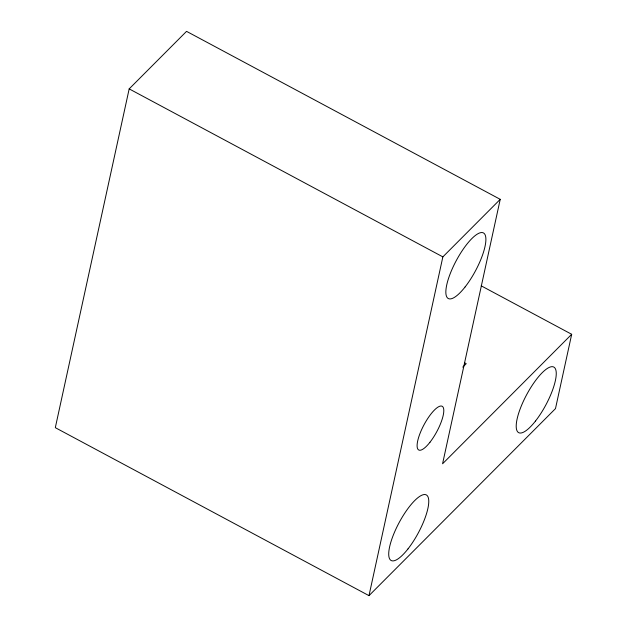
<?xml version="1.0" encoding="UTF-8"?>
<svg xmlns="http://www.w3.org/2000/svg" width="627" height="627" viewBox="0 0 627 627"><rect width="100%" height="100%" fill="white"/><g stroke="black" fill="none" stroke-linecap="round" stroke-linejoin="round"><path stroke-width="0.94" d="M571.691 334.293L442.568 463.784L500.228 199.331L186.548 31.35L129.178 88.885L55.309 427.669L368.989 595.65L555.483 408.616L571.691 334.293L481.207 285.834M368.989 595.65L442.858 256.874L500.228 199.331M462.75 367.14L466.206 363.668L464.489 362.751M129.178 88.885L442.858 256.874M465.101 286.947A37.212 10.886 -61.8 0 0 483.558 233.001A37.212 10.886 -61.8 0 0 448.916 277.244A37.212 10.886 -61.8 0 0 465.101 286.947M407.973 548.931A37.212 10.886 -61.8 0 0 426.438 494.993A37.212 10.886 -61.8 0 0 391.789 539.228A37.212 10.886 -61.8 0 0 407.973 548.931M535.466 421.07A37.212 10.886 -61.8 0 0 553.923 367.132A37.212 10.886 -61.8 0 0 519.281 411.367A37.212 10.886 -61.8 0 0 535.466 421.07M429.942 442.278A24.806 7.258 -61.8 0 0 442.247 406.32A24.806 7.258 -61.8 0 0 419.149 435.812A24.806 7.258 -61.8 0 0 429.942 442.278"/></g></svg>
